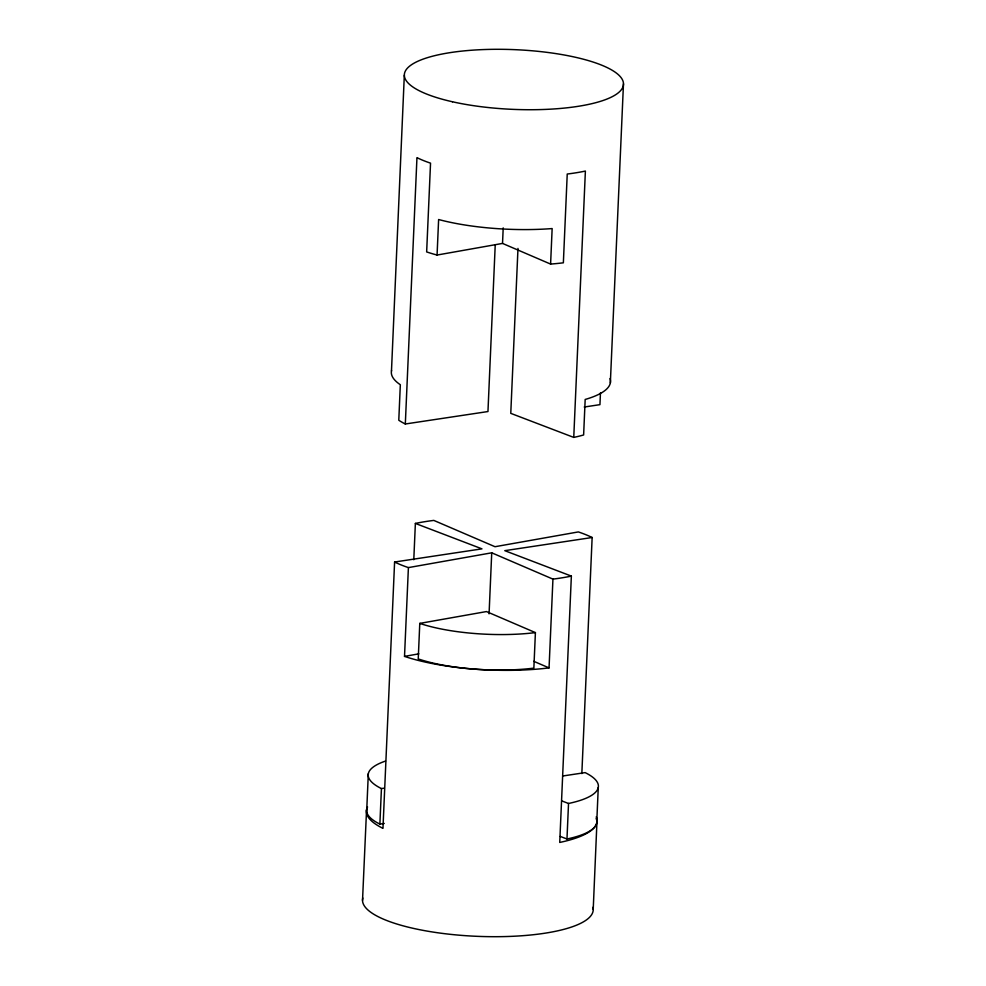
<?xml version="1.0" encoding="UTF-8"?>
<svg xmlns="http://www.w3.org/2000/svg" width="986" height="986" viewBox="0 0 986 986"><rect width="100%" height="100%" fill="white"/><g stroke="black" fill="none" stroke-linecap="round" stroke-linejoin="round"><path stroke-width="1.48" d="M593.215 909.412L596.924 822.46M366.767 809.223L368.32 773.702M362.528 900.378L366.558 809.765M391.479 370.995L404.322 75.219M384.257 823.433L379.881 824.099L381.434 788.578A92.351 25.143 2.5 0 1 385.551 761.056M413.787 559.752L415.377 523.43L481.957 548.857L394.597 562.02L382.962 828.363A115.448 31.429 2.5 0 1 367.568 807.016M495.219 245.07L487.959 411.544L405.32 423.992L416.955 157.637A109.668 29.863 2.5 0 0 430.537 163.146L426.655 251.923A109.668 29.863 2.5 0 0 437.069 255.041L502.527 243.419L550.595 264.075A109.668 29.863 2.5 0 0 563.363 262.806L567.233 174.029A109.668 29.863 2.5 0 0 585.388 171.059L573.753 437.402A109.668 29.863 2.5 0 0 583.626 434.962L585.179 399.453A109.668 29.863 2.5 0 0 610.014 378.562M408.401 567.603L491.731 552.813L552.936 579.115L549.054 667.892A115.448 31.429 2.5 0 1 404.519 656.393L408.401 567.603A115.448 31.429 2.5 0 1 394.597 562.02M419.777 623.399L418.237 658.919A92.351 25.143 2.5 0 0 533.857 668.126L535.41 632.605L486.455 611.566L419.777 623.399A92.351 25.143 2.5 0 0 535.41 632.605M437.069 255.041L438.622 219.521A109.668 29.863 2.5 0 0 552.148 228.567L550.595 264.075M502.527 243.419L503.205 227.877M489.068 613.847L491.731 552.813M517.983 248.41L510.773 413.356L573.753 437.402M581.839 773.591L592.142 537.506L504.783 550.669L571.362 576.095L559.74 842.438A115.448 31.429 2.5 0 0 596.21 816.876M560.319 836.448L566.975 839L568.528 803.479A92.351 25.143 2.5 0 0 585.142 772.617L563.302 775.908M600.462 392.822L599.944 404.654L584.23 407.021M610.346 382.888L623.472 83.81M596.715 823.002L598.268 787.494M404.519 656.393L418.84 653.841M381.434 788.578L384.343 788.147M561.86 800.94L568.528 803.479M533.759 661.323L549.054 667.892M596.148 818.54A92.351 25.143 2.5 0 1 566.975 839M379.881 824.099A92.351 25.143 2.5 0 1 367.075 808.113M592.919 907.305A115.448 31.429 2.5 0 1 477.865 936.355A115.448 31.429 2.5 0 1 362.811 898M571.362 576.095A115.448 31.429 2.5 0 1 552.936 579.115M415.377 523.43A115.448 31.429 2.5 0 1 433.815 520.411L495.009 546.712L578.351 531.922A115.448 31.429 2.5 0 1 592.142 537.506M391.565 370.6A109.668 29.863 2.5 0 0 400.328 384.725L398.788 420.246A109.668 29.863 2.5 0 0 405.32 423.992M452.488 101.78A109.668 29.863 2.5 0 0 623.201 86.065A109.668 29.863 2.5 0 0 466.021 50.693A109.668 29.863 2.5 0 0 452.488 101.78"/></g></svg>
